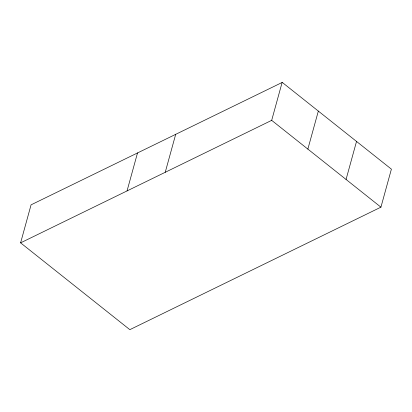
<?xml version="1.0" encoding="UTF-8"?>
<svg xmlns="http://www.w3.org/2000/svg" width="412" height="412" viewBox="0 0 412 412"><rect width="100%" height="100%" fill="white"/><g stroke="black" fill="none" stroke-linecap="round" stroke-linejoin="round"><path stroke-width="0.62" d="M20.6 242.853L271.683 120.35L282.158 82.333L391.4 169.147L380.93 207.164L129.842 329.667L20.6 242.853L31.07 204.836L282.117 82.472M127.045 190.921L137.52 152.903M165.238 172.283L175.739 134.173M307.862 149.098L318.337 111.085M346.059 179.452L356.529 141.434M271.683 120.35L380.93 207.164"/></g></svg>
